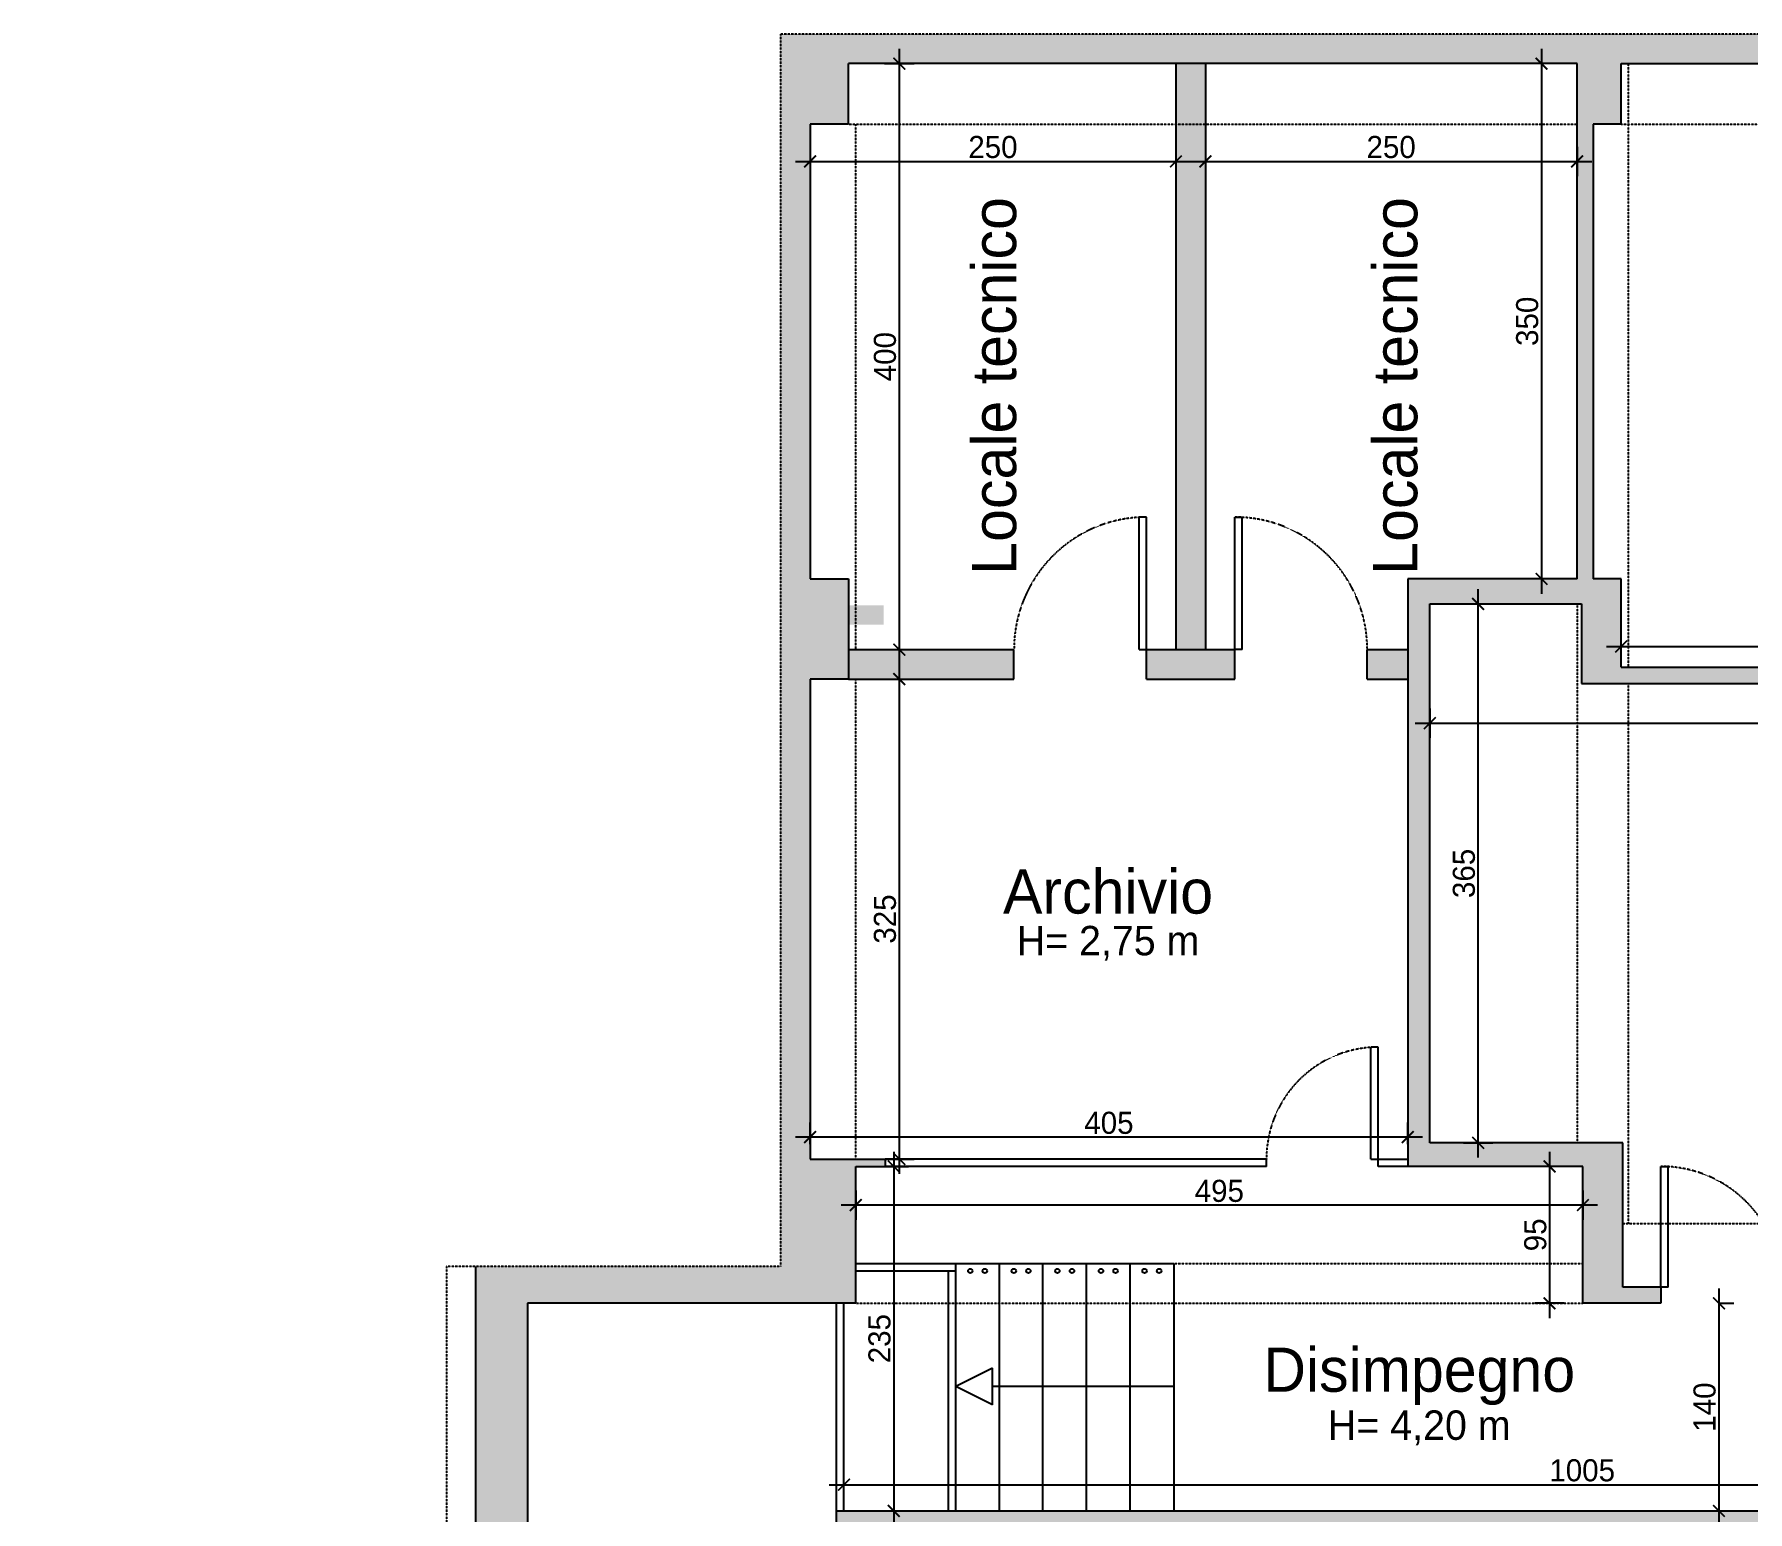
# Model space of a CAD drawing. Header units: millimetres. Extents: x 515 to 43442, y -1882 to 9936.
# Drawn here: x 515 to 1679, y 3674 to 4677 of the extents above; entities that cross this region are included whole.
import ezdxf

# ---------------------------------------------------------------- set-up
doc = ezdxf.new("R2010")
doc.units = ezdxf.units.MM
doc.linetypes.add('35', pattern=[1.5, 0.5, -0.25, 0.5, -0.25])
doc.layers.get('Defpoints').update_dxf_attribs({"color": 31})
doc.layers.add('CAMP sez', color=9, linetype='Continuous', lineweight=15, true_color=0xbdbdbd)
for name, color, linetype in [('INF', 8, 'Continuous'), ('Q_100_ESECUTIVO', 3, 'Continuous'), ('SEZ', 170, 'Continuous'), ('Testi', 7, 'Continuous'), ('VOLTE', 8, 'Continuous')]:
    doc.layers.add(name, color=color, linetype=linetype)
doc.styles.add('T_ESE_q100', font='bahnschrift.ttf', dxfattribs={"height": 15})
doc.dimstyles.new('Quote al 100 arrotondate', dxfattribs={"dimscale": 0, "dimtxt": 15, "dimasz": 8, "dimexe": 10, "dimexo": 10, "dimgap": 2, "dimtad": 1, "dimdec": 0, "dimrnd": 5, "dimzin": 0, "dimdsep": 46, "dimtxsty": 'T_ESE_q100', "dimblk": 'ARCHTICK', "dimcen": 0.09, "dimdle": 10, "dimadec": 0, "dimazin": 0, "dimtfac": 1, "dimtdec": 0, "dimtofl": 0, "dimtmove": 2, "dimatfit": 3, "dimldrblk": 'ARCHTICK', "dimfxl": 10, "dimfxlon": 1, "dimtolj": 1, "dimtzin": 0, "dimlwd": -1, "dimlwe": -1, "dimarcsym": 0})

# ---------------------------------------------------------------- blocks, each defined once
blk = doc.blocks.new('_ArchTick')
at = {"color": 0, "linetype": 'ByBlock', "const_width": 0.15}
blk.add_lwpolyline([(-0.5, -0.5), (0.5, 0.5)], dxfattribs=at)
blk = doc.blocks.new('*D28')
at = {"layer": 'Defpoints', "color": 0, "transparency": 16777216}
for p in [(1041.9, 3928.3), (1041.9, 3913.4), (1447.9, 3913.4)]:
    blk.add_point(p, dxfattribs=at)
at = {"layer": 'Q_100_ESECUTIVO', "color": 0, "transparency": 16777216}
for p, q in [((1041.9, 3923.4), (1041.9, 3938.3)), ((1447.9, 3923.4), (1447.9, 3938.3)), ((1457.9, 3928.3), (1031.9, 3928.3))]:
    blk.add_line(p, q, dxfattribs=at)
at = {"layer": 'Q_100_ESECUTIVO', "color": 0, "transparency": 16777216, "xscale": 8, "yscale": 8, "zscale": 8, "rotation": 180}
blk.add_blockref('_ArchTick', (1041.9, 3928.3), dxfattribs=at)
at = {"layer": 'Q_100_ESECUTIVO', "color": 0, "transparency": 16777216, "xscale": 8, "yscale": 8, "zscale": 8}
blk.add_blockref('_ArchTick', (1447.9, 3928.3), dxfattribs=at)
at = {"layer": 'Q_100_ESECUTIVO', "color": 0, "transparency": 16777216, "insert": (1244.9, 3937.9), "char_height": 15, "attachment_point": 5, "style": 'T_ESE_q100'}
blk.add_mtext('\\A1;405', dxfattribs=at)
blk = doc.blocks.new('*D19')
at = {"layer": 'Defpoints', "color": 0, "transparency": 16777216}
for p in [(1562.9, 4657.4), (1538.8, 4307.4), (1562.9, 4307.4)]:
    blk.add_point(p, dxfattribs=at)
at = {"layer": 'Q_100_ESECUTIVO', "color": 0, "transparency": 16777216}
for p, q in [((1548.8, 4657.4), (1528.8, 4657.4)), ((1538.8, 4667.4), (1538.8, 4297.4)), ((1548.8, 4307.4), (1528.8, 4307.4))]:
    blk.add_line(p, q, dxfattribs=at)
at = {"layer": 'Q_100_ESECUTIVO', "color": 0, "transparency": 16777216, "xscale": 8, "yscale": 8, "zscale": 8}
for p, rotation in [((1538.8, 4657.4), 90), ((1538.8, 4307.4), 270)]:
    blk.add_blockref('_ArchTick', p, dxfattribs=dict(at, rotation=rotation))
at = {"layer": 'Q_100_ESECUTIVO', "color": 0, "transparency": 16777216, "insert": (1529.1, 4482.4), "char_height": 15, "attachment_point": 5, "rotation": 90, "style": 'T_ESE_q100'}
blk.add_mtext('\\A1;350', dxfattribs=at)
blk = doc.blocks.new('*D29')
at = {"layer": 'Defpoints', "color": 0, "transparency": 16777216}
for p in [(1462.9, 4290.4), (2089.9, 4236.4), (2089.9, 4209.5)]:
    blk.add_point(p, dxfattribs=at)
at = {"layer": 'Q_100_ESECUTIVO', "color": 0, "transparency": 16777216}
for p, q in [((1462.9, 4219.5), (1462.9, 4199.5)), ((2089.9, 4219.5), (2089.9, 4199.5)), ((1452.9, 4209.5), (2099.9, 4209.5))]:
    blk.add_line(p, q, dxfattribs=at)
at = {"layer": 'Q_100_ESECUTIVO', "color": 0, "transparency": 16777216, "xscale": 8, "yscale": 8, "zscale": 8, "rotation": 180}
blk.add_blockref('_ArchTick', (1462.9, 4209.5), dxfattribs=at)
at = {"layer": 'Q_100_ESECUTIVO', "color": 0, "transparency": 16777216, "xscale": 8, "yscale": 8, "zscale": 8}
blk.add_blockref('_ArchTick', (2089.9, 4209.5), dxfattribs=at)
at = {"layer": 'Q_100_ESECUTIVO', "color": 0, "transparency": 16777216, "insert": (1776.4, 4219.1), "char_height": 15, "attachment_point": 5, "style": 'T_ESE_q100'}
blk.add_mtext('\\A1;625', dxfattribs=at)
blk = doc.blocks.new('*D30')
at = {"layer": 'Defpoints', "color": 0, "transparency": 16777216}
for p in [(1462.9, 4290.4), (1495.7, 4290.4), (1462.9, 3924.4)]:
    blk.add_point(p, dxfattribs=at)
at = {"layer": 'Q_100_ESECUTIVO', "color": 0, "transparency": 16777216}
for p, q in [((1495.7, 3914.4), (1495.7, 4300.4)), ((1485.7, 4290.4), (1505.7, 4290.4)), ((1485.7, 3924.4), (1505.7, 3924.4))]:
    blk.add_line(p, q, dxfattribs=at)
at = {"layer": 'Q_100_ESECUTIVO', "color": 0, "transparency": 16777216, "xscale": 8, "yscale": 8, "zscale": 8}
for p, rotation in [((1495.7, 4290.4), 90), ((1495.7, 3924.4), 270)]:
    blk.add_blockref('_ArchTick', p, dxfattribs=dict(at, rotation=rotation))
at = {"layer": 'Q_100_ESECUTIVO', "color": 0, "transparency": 16777216, "insert": (1486.1, 4107.4), "char_height": 15, "attachment_point": 5, "rotation": 90, "style": 'T_ESE_q100'}
blk.add_mtext('\\A1;365', dxfattribs=at)
blk = doc.blocks.new('*D31')
at = {"layer": 'Defpoints', "color": 0, "transparency": 16777216}
for p in [(1072.9, 3908.4), (1072.9, 3674.4), (1098.7, 3674.4)]:
    blk.add_point(p, dxfattribs=at)
at = {"layer": 'Q_100_ESECUTIVO', "color": 0, "transparency": 16777216}
for p, q in [((1098.7, 3918.4), (1098.7, 3664.4)), ((1088.7, 3908.4), (1108.7, 3908.4)), ((1088.7, 3674.4), (1108.7, 3674.4))]:
    blk.add_line(p, q, dxfattribs=at)
at = {"layer": 'Q_100_ESECUTIVO', "color": 0, "transparency": 16777216, "xscale": 8, "yscale": 8, "zscale": 8}
for p, rotation in [((1098.7, 3908.4), 90), ((1098.7, 3674.4), 270)]:
    blk.add_blockref('_ArchTick', p, dxfattribs=dict(at, rotation=rotation))
at = {"layer": 'Q_100_ESECUTIVO', "color": 0, "transparency": 16777216, "insert": (1089.1, 3791.4), "char_height": 15, "attachment_point": 5, "rotation": 90, "style": 'T_ESE_q100'}
blk.add_mtext('\\A1;235', dxfattribs=at)
blk = doc.blocks.new('*D32')
at = {"layer": 'Defpoints', "color": 0, "transparency": 16777216}
for p in [(1072.9, 3908.4), (1566.9, 3908.4), (1072.9, 3882.1)]:
    blk.add_point(p, dxfattribs=at)
at = {"layer": 'Q_100_ESECUTIVO', "color": 0, "transparency": 16777216}
for p, q in [((1072.9, 3892.1), (1072.9, 3872.1)), ((1566.9, 3892.1), (1566.9, 3872.1)), ((1576.9, 3882.1), (1062.9, 3882.1))]:
    blk.add_line(p, q, dxfattribs=at)
at = {"layer": 'Q_100_ESECUTIVO', "color": 0, "transparency": 16777216, "xscale": 8, "yscale": 8, "zscale": 8, "rotation": 180}
blk.add_blockref('_ArchTick', (1072.9, 3882.1), dxfattribs=at)
at = {"layer": 'Q_100_ESECUTIVO', "color": 0, "transparency": 16777216, "xscale": 8, "yscale": 8, "zscale": 8}
blk.add_blockref('_ArchTick', (1566.9, 3882.1), dxfattribs=at)
at = {"layer": 'Q_100_ESECUTIVO', "color": 0, "transparency": 16777216, "insert": (1319.9, 3891.7), "char_height": 15, "attachment_point": 5, "style": 'T_ESE_q100'}
blk.add_mtext('\\A1;495', dxfattribs=at)
blk = doc.blocks.new('*D33')
at = {"layer": 'Defpoints', "color": 0, "transparency": 16777216}
for p in [(1566.9, 3908.4), (1544.2, 3815.4), (1566.9, 3815.4)]:
    blk.add_point(p, dxfattribs=at)
at = {"layer": 'Q_100_ESECUTIVO', "color": 0, "transparency": 16777216}
for p, q in [((1544.2, 3918.4), (1544.2, 3805.4)), ((1554.2, 3908.4), (1534.2, 3908.4)), ((1554.2, 3815.4), (1534.2, 3815.4))]:
    blk.add_line(p, q, dxfattribs=at)
at = {"layer": 'Q_100_ESECUTIVO', "color": 0, "transparency": 16777216, "xscale": 8, "yscale": 8, "zscale": 8}
for p, rotation in [((1544.2, 3908.4), 90), ((1544.2, 3815.4), 270)]:
    blk.add_blockref('_ArchTick', p, dxfattribs=dict(at, rotation=rotation))
at = {"layer": 'Q_100_ESECUTIVO', "color": 0, "transparency": 16777216, "insert": (1534.6, 3861.9), "char_height": 15, "attachment_point": 5, "rotation": 90, "style": 'T_ESE_q100'}
blk.add_mtext('\\A1;95', dxfattribs=at)
blk = doc.blocks.new('*D20')
at = {"layer": 'Defpoints', "color": 0, "transparency": 16777216}
for p in [(1659.3, 3815.4), (1619.9, 3674.4), (1659.3, 3674.4)]:
    blk.add_point(p, dxfattribs=at)
at = {"layer": 'Q_100_ESECUTIVO', "color": 0, "transparency": 16777216}
for p, q in [((1659.3, 3825.4), (1659.3, 3664.4)), ((1659.3, 3815.4), (1669.3, 3815.4)), ((1649.3, 3674.4), (1669.3, 3674.4))]:
    blk.add_line(p, q, dxfattribs=at)
at = {"layer": 'Q_100_ESECUTIVO', "color": 0, "transparency": 16777216, "xscale": 8, "yscale": 8, "zscale": 8}
for p, rotation in [((1659.3, 3815.4), 90), ((1659.3, 3674.4), 270)]:
    blk.add_blockref('_ArchTick', p, dxfattribs=dict(at, rotation=rotation))
at = {"layer": 'Q_100_ESECUTIVO', "color": 0, "transparency": 16777216, "insert": (1649.6, 3744.9), "char_height": 15, "attachment_point": 5, "rotation": 90, "style": 'T_ESE_q100'}
blk.add_mtext('\\A1;140', dxfattribs=at)
blk = doc.blocks.new('*D34')
at = {"layer": 'Defpoints', "color": 0, "transparency": 16777216}
for p in [(2067.9, 3692.2), (1064.9, 3674.4), (2067.9, 3674.4)]:
    blk.add_point(p, dxfattribs=at)
at = {"layer": 'Q_100_ESECUTIVO', "color": 0, "transparency": 16777216}
for p, q in [((1064.9, 3684.4), (1064.9, 3702.2)), ((2067.9, 3684.4), (2067.9, 3702.2)), ((1054.9, 3692.2), (2077.9, 3692.2))]:
    blk.add_line(p, q, dxfattribs=at)
at = {"layer": 'Q_100_ESECUTIVO', "color": 0, "transparency": 16777216, "xscale": 8, "yscale": 8, "zscale": 8, "rotation": 180}
blk.add_blockref('_ArchTick', (1064.9, 3692.2), dxfattribs=at)
at = {"layer": 'Q_100_ESECUTIVO', "color": 0, "transparency": 16777216, "xscale": 8, "yscale": 8, "zscale": 8}
blk.add_blockref('_ArchTick', (2067.9, 3692.2), dxfattribs=at)
at = {"layer": 'Q_100_ESECUTIVO', "color": 0, "transparency": 16777216, "insert": (1566.4, 3701.9), "char_height": 15, "attachment_point": 5, "style": 'T_ESE_q100'}
blk.add_mtext('\\A1;1005', dxfattribs=at)
blk = doc.blocks.new('*D92')
at = {"layer": 'Defpoints', "color": 0, "transparency": 16777216}
for p in [(2089.9, 4261.5), (1592.9, 4247.4), (2089.9, 4247.4)]:
    blk.add_point(p, dxfattribs=at)
at = {"layer": 'Q_100_ESECUTIVO', "color": 0, "transparency": 16777216}
for p, q in [((1582.9, 4261.5), (2099.9, 4261.5)), ((1592.9, 4257.4), (1592.9, 4271.5)), ((2089.9, 4257.4), (2089.9, 4271.5))]:
    blk.add_line(p, q, dxfattribs=at)
at = {"layer": 'Q_100_ESECUTIVO', "color": 0, "transparency": 16777216, "xscale": 8, "yscale": 8, "zscale": 8, "rotation": 180}
blk.add_blockref('_ArchTick', (1592.9, 4261.5), dxfattribs=at)
at = {"layer": 'Q_100_ESECUTIVO', "color": 0, "transparency": 16777216, "xscale": 8, "yscale": 8, "zscale": 8}
blk.add_blockref('_ArchTick', (2089.9, 4261.5), dxfattribs=at)
at = {"layer": 'Q_100_ESECUTIVO', "color": 0, "transparency": 16777216, "insert": (1841.4, 4271.2), "char_height": 15, "attachment_point": 5, "style": 'T_ESE_q100'}
blk.add_mtext('\\A1;495', dxfattribs=at)
blk = doc.blocks.new('*D94')
at = {"layer": 'Defpoints', "color": 0, "transparency": 16777216}
for p in [(1041.9, 4616.4), (1290.4, 4616.4), (1290.4, 4591)]:
    blk.add_point(p, dxfattribs=at)
at = {"layer": 'Q_100_ESECUTIVO', "color": 0, "transparency": 16777216}
for p, q in [((1041.9, 4601), (1041.9, 4581)), ((1290.4, 4601), (1290.4, 4581)), ((1031.9, 4591), (1300.4, 4591))]:
    blk.add_line(p, q, dxfattribs=at)
at = {"layer": 'Q_100_ESECUTIVO', "color": 0, "transparency": 16777216, "xscale": 8, "yscale": 8, "zscale": 8, "rotation": 180}
blk.add_blockref('_ArchTick', (1041.9, 4591), dxfattribs=at)
at = {"layer": 'Q_100_ESECUTIVO', "color": 0, "transparency": 16777216, "xscale": 8, "yscale": 8, "zscale": 8}
blk.add_blockref('_ArchTick', (1290.4, 4591), dxfattribs=at)
at = {"layer": 'Q_100_ESECUTIVO', "color": 0, "transparency": 16777216, "insert": (1166.1, 4600.7), "char_height": 15, "attachment_point": 5, "style": 'T_ESE_q100'}
blk.add_mtext('\\A1;250', dxfattribs=at)
blk = doc.blocks.new('*D95')
at = {"layer": 'Defpoints', "color": 0, "transparency": 16777216}
for p in [(1310.4, 4657.4), (1562.9, 4657.4), (1562.9, 4591)]:
    blk.add_point(p, dxfattribs=at)
at = {"layer": 'Q_100_ESECUTIVO', "color": 0, "transparency": 16777216}
for p, q in [((1310.4, 4601), (1310.4, 4581)), ((1562.9, 4601), (1562.9, 4581)), ((1300.4, 4591), (1572.9, 4591))]:
    blk.add_line(p, q, dxfattribs=at)
at = {"layer": 'Q_100_ESECUTIVO', "color": 0, "transparency": 16777216, "xscale": 8, "yscale": 8, "zscale": 8, "rotation": 180}
blk.add_blockref('_ArchTick', (1310.4, 4591), dxfattribs=at)
at = {"layer": 'Q_100_ESECUTIVO', "color": 0, "transparency": 16777216, "xscale": 8, "yscale": 8, "zscale": 8}
blk.add_blockref('_ArchTick', (1562.9, 4591), dxfattribs=at)
at = {"layer": 'Q_100_ESECUTIVO', "color": 0, "transparency": 16777216, "insert": (1436.6, 4600.7), "char_height": 15, "attachment_point": 5, "style": 'T_ESE_q100'}
blk.add_mtext('\\A1;250', dxfattribs=at)
blk = doc.blocks.new('*D96')
at = {"layer": 'Defpoints', "color": 0, "transparency": 16777216}
for p in [(1067.9, 4657.4), (1067.9, 4259.4), (1102.5, 4259.4)]:
    blk.add_point(p, dxfattribs=at)
at = {"layer": 'Q_100_ESECUTIVO', "color": 0, "transparency": 16777216}
for p, q in [((1092.5, 4657.4), (1112.5, 4657.4)), ((1102.5, 4667.4), (1102.5, 4249.4)), ((1092.5, 4259.4), (1112.5, 4259.4))]:
    blk.add_line(p, q, dxfattribs=at)
at = {"layer": 'Q_100_ESECUTIVO', "color": 0, "transparency": 16777216, "xscale": 8, "yscale": 8, "zscale": 8}
for p, rotation in [((1102.5, 4657.4), 90), ((1102.5, 4259.4), 270)]:
    blk.add_blockref('_ArchTick', p, dxfattribs=dict(at, rotation=rotation))
at = {"layer": 'Q_100_ESECUTIVO', "color": 0, "transparency": 16777216, "insert": (1092.8, 4458.4), "char_height": 15, "attachment_point": 5, "rotation": 90, "style": 'T_ESE_q100'}
blk.add_mtext('\\A1;400', dxfattribs=at)
blk = doc.blocks.new('*D97')
at = {"layer": 'Defpoints', "color": 0, "transparency": 16777216}
for p in [(1067.9, 4239.4), (1067.9, 3913.4), (1102.5, 3913.4)]:
    blk.add_point(p, dxfattribs=at)
at = {"layer": 'Q_100_ESECUTIVO', "color": 0, "transparency": 16777216}
for p, q in [((1102.5, 4249.4), (1102.5, 3903.4)), ((1092.5, 4239.4), (1112.5, 4239.4)), ((1092.5, 3913.4), (1112.5, 3913.4))]:
    blk.add_line(p, q, dxfattribs=at)
at = {"layer": 'Q_100_ESECUTIVO', "color": 0, "transparency": 16777216, "xscale": 8, "yscale": 8, "zscale": 8}
for p, rotation in [((1102.5, 4239.4), 90), ((1102.5, 3913.4), 270)]:
    blk.add_blockref('_ArchTick', p, dxfattribs=dict(at, rotation=rotation))
at = {"layer": 'Q_100_ESECUTIVO', "color": 0, "transparency": 16777216, "insert": (1092.8, 4076.4), "char_height": 15, "attachment_point": 5, "rotation": 90, "style": 'T_ESE_q100'}
blk.add_mtext('\\A1;325', dxfattribs=at)

msp = doc.modelspace()

# ---------------------------------------------------------------- hatches: boundary and pattern name
at = {"layer": 'CAMP sez'}
h = msp.add_hatch(color=256, dxfattribs=at)
h.dxf.hatch_style = 1
h.paths.add_polyline_path([(2958.9, 1722.4), (2938.9, 1722.4), (2938.9, 1592.8), (2715.6, 1441.1), (2726.9, 1424.5), (2958.9, 1582.2)], flags=17)
h.paths.add_polyline_path([(2694.6, 1402.6), (2683.3, 1419.3), (2288.9, 1220.7), (2288.9, 1198.4)], flags=17)
h.paths.add_polyline_path([(2288.9, 1271.4), (2174.9, 1271.4), (2174.9, 1244.4), (2179.9, 1244.4), (2179.9, 1225.4), (2174.9, 1225.4), (2174.9, 1198.4), (2288.9, 1198.4)], flags=17)
h.paths.add_polyline_path([(2288.9, 2843.4), (2174.9, 2843.4), (2174.9, 2816.4), (2179.9, 2816.4), (2179.9, 2797.4), (2174.9, 2797.4), (2174.9, 2770.4), (2288.9, 2770.4)], flags=17)
h.paths.add_polyline_path([(2288.9, 2319.4), (2174.9, 2319.4), (2174.9, 2292.4), (2179.9, 2292.4), (2179.9, 2273.4), (2174.9, 2273.4), (2174.9, 2246.4), (2288.9, 2246.4)], flags=17)
h.paths.add_polyline_path([(2288.9, 1795.4), (2174.9, 1795.4), (2174.9, 1768.4), (2179.9, 1768.4), (2179.9, 1749.4), (2174.9, 1749.4), (2174.9, 1722.4), (2288.9, 1722.4)], flags=17)
h.paths.add_polyline_path([(2958.9, 1895.9), (2938.9, 1895.9), (2938.9, 1742.4), (2288.9, 1742.4), (2288.9, 1722.4), (2958.9, 1722.4)], flags=17)
h.paths.add_polyline_path([(2958.9, 2419.9), (2938.9, 2419.9), (2938.9, 2145.9), (2958.9, 2145.9)], flags=17)
h.paths.add_polyline_path([(2958.9, 3851.4), (2938.9, 3851.4), (2938.9, 3607.9), (2958.9, 3607.9)], flags=17)
h.paths.add_polyline_path([(2958.9, 3357.9), (2938.9, 3357.9), (2938.9, 3193.9), (2958.9, 3193.9)], flags=17)
h.paths.add_polyline_path([(2958.9, 2943.9), (2938.9, 2943.9), (2938.9, 2669.9), (2958.9, 2669.9)], flags=17)
h.paths.add_polyline_path([(1678.9, 3674.4), (1059.9, 3674.4), (1059.9, 3663.4), (1510.9, 3663.4), (1510.9, 3463.4), (1420.9, 3463.4), (1420.9, 3460.4), (1505.9, 3460.4), (1505.9, 3454.4), (1420.9, 3454.4), (1420.9, 3451.4), (1510.9, 3451.4), (1510.9, 3309.4), (1420.9, 3309.4), (1420.9, 3304.9), (1510.9, 3304.9), (1510.9, 3298.9), (1420.9, 3298.9), (1420.9, 3294.4), (1520.9, 3294.4), (1520.9, 3357.4), (1613.9, 3357.4), (1613.9, 3367.4), (1520.9, 3367.4), (1520.9, 3515.4), (1523.9, 3515.4), (1523.9, 3526.4), (1520.9, 3526.4), (1520.9, 3663.4), (1667.9, 3663.4), (1667.9, 3526.4), (1598.9, 3526.4), (1598.9, 3515.4), (1667.9, 3515.4), (1667.9, 3506.4), (1673.9, 3506.4), (1673.9, 3511.4), (1678.9, 3511.4)], flags=17)
h.paths.add_polyline_path([(1330.9, 3463.4), (1305.9, 3463.4), (1305.9, 3663.4), (1290.9, 3663.4), (1290.9, 3294.4), (1330.9, 3294.4), (1330.9, 3309.4), (1305.9, 3309.4), (1305.9, 3451.4), (1330.9, 3451.4)], flags=16)
h.paths.add_polyline_path([(1310.4, 4657.4), (1290.4, 4657.4), (1290.4, 4259.4), (1310.4, 4259.4)], flags=17)
h.paths.add_polyline_path([(1330.4, 4259.4), (1270.4, 4259.4), (1270.4, 4239.4), (1330.4, 4239.4)], flags=17)
h.paths.add_polyline_path([(1180.4, 4259.4), (1067.9, 4259.4), (1067.9, 4239.4), (1180.4, 4239.4)], flags=17)
h.paths.add_polyline_path([(1447.9, 4259.4), (1420.4, 4259.4), (1420.4, 4239.4), (1447.9, 4239.4)], flags=17)
h.paths.add_polyline_path([(849.9, 682.4), (514.9, 682.4), (514.9, 647.4), (814.9, 647.4), (814.9, 489.5), (849.9, 489.5), (849.9, 557.4), (852.9, 557.4), (852.9, 567.4), (849.9, 567.4)])
h.paths.add_polyline_path([(2288.9, 3367.4), (2174.9, 3367.4), (2174.9, 3340.4), (2179.9, 3340.4), (2179.9, 3321.4), (2174.9, 3321.4), (2174.9, 3294.4), (2288.9, 3294.4)], flags=17)
h.paths.add_polyline_path([(1707.9, 3669.4), (1702.9, 3669.4), (1702.9, 3674.4), (1678.9, 3674.4), (1678.9, 3660.4), (1707.9, 3660.4)], flags=17)
h.paths.add_polyline_path([(5530.2, 3374.5), (5498.8, 3353.2), (5516.8, 3326.7), (5548.2, 3348.1)], flags=17)
h.paths.add_polyline_path([(5295.1, 3176.1), (5277.1, 3202.5), (5216.7, 3161.5), (5234.7, 3135)], flags=17)
h.paths.add_polyline_path([(4753.9, 2839.4), (4690.9, 2839.4), (4690.9, 2759.4), (4756.2, 2803.8)], flags=17)
h.paths.add_polyline_path([(4230.9, 2839.4), (4167.9, 2839.4), (4167.9, 2767.4), (4230.9, 2767.4)], flags=17)
h.paths.add_polyline_path([(4204.5, 2469.9), (4172.2, 2448), (4191.3, 2419.8), (4223.6, 2441.8)], flags=17)
h.paths.add_polyline_path([(3701.3, 2086.8), (3682.2, 2114.9), (3649.9, 2093), (3669, 2064.9)], flags=17)
h.paths.add_polyline_path([(3186.9, 1793.4), (3123.9, 1793.4), (3123.9, 1694.4), (3186.9, 1732.4)], flags=17)
h.paths.add_polyline_path([(2726.9, 1424.5), (2707.8, 1452.7), (2675.5, 1430.7), (2694.6, 1402.6)], flags=17)
h.paths.add_polyline_path([(1701.9, 1209.4), (1678.9, 1209.4), (1678.9, 1198.4), (1701.9, 1198.4)], flags=17)
h.paths.add_polyline_path([(1678.9, 1271.4), (1613.9, 1271.4), (1613.9, 1244.4), (1618.9, 1244.4), (1618.9, 1225.4), (1613.9, 1225.4), (1613.9, 1198.4), (1678.9, 1198.4), (1678.9, 1209.4)], flags=17)
h.paths.add_polyline_path([(1613.9, 1211.4), (1116.9, 1211.4), (1116.9, 1198.4), (1613.9, 1198.4)], flags=17)
h.paths.add_polyline_path([(1116.9, 1225.4), (1111.9, 1225.4), (1111.9, 1244.4), (1116.9, 1244.4), (1116.9, 1271.4), (1059.9, 1271.4), (1059.9, 1198.4), (1116.9, 1198.4)], flags=17)
h.paths.add_polyline_path([(1111.9, 1768.4), (1116.9, 1768.4), (1116.9, 1795.4), (1059.9, 1795.4), (1059.9, 1722.4), (1116.9, 1722.4), (1116.9, 1749.4), (1111.9, 1749.4)], flags=17)
h.paths.add_polyline_path([(1678.9, 1795.4), (1613.9, 1795.4), (1613.9, 1768.4), (1618.9, 1768.4), (1618.9, 1749.4), (1613.9, 1749.4), (1613.9, 1722.4), (1678.9, 1722.4)], flags=17)
edge = h.paths.add_edge_path(flags=17)
edge.add_arc((1678.9, 2282.9), 218, 270, 282.4589, ccw=False)
edge.add_line((1678.9, 2064.9), (1678.9, 2047.9))
edge.add_arc((1678.9, 2282.9), 235, 270, 282.4589)
edge.add_line((1729.6, 2053.4), (1725.9, 2070))
edge = h.paths.add_edge_path(flags=17)
edge.add_line((1678.9, 2321.4), (1594.7, 2321.4))
edge.add_arc((1678.9, 2282.9), 92.5, 155.4041, 204.5959)
edge.add_line((1594.7, 2244.4), (1678.9, 2244.4))
edge.add_line((1678.9, 2244.4), (1678.9, 2321.4))
h.paths.add_polyline_path([(1111.9, 2292.4), (1116.9, 2292.4), (1116.9, 2319.4), (1059.9, 2319.4), (1059.9, 2246.4), (1116.9, 2246.4), (1116.9, 2273.4), (1111.9, 2273.4)], flags=17)
edge = h.paths.add_edge_path(flags=17)
edge.add_arc((1678.9, 2282.9), 235, 77.5411, 90)
edge.add_line((1678.9, 2517.9), (1678.9, 2500.9))
edge.add_arc((1678.9, 2282.9), 218, 77.5411, 90, ccw=False)
edge.add_line((1725.9, 2495.7), (1729.6, 2512.3))
h.paths.add_polyline_path([(1678.9, 2843.4), (1613.9, 2843.4), (1613.9, 2816.4), (1618.9, 2816.4), (1618.9, 2797.4), (1613.9, 2797.4), (1613.9, 2770.4), (1678.9, 2770.4)], flags=17)
h.paths.add_polyline_path([(1116.9, 2843.4), (1059.9, 2843.4), (1059.9, 2770.4), (1116.9, 2770.4), (1116.9, 2797.4), (1111.9, 2797.4), (1111.9, 2816.4), (1116.9, 2816.4)], flags=17)
h.paths.add_polyline_path([(1116.9, 3367.4), (1059.9, 3367.4), (1059.9, 3294.4), (1116.9, 3294.4), (1116.9, 3321.4), (1111.9, 3321.4), (1111.9, 3340.4), (1116.9, 3340.4)], flags=16)
h.paths.add_polyline_path([(1678.9, 3367.4), (1613.9, 3367.4), (1613.9, 3357.4), (1613.9, 3294.4), (1678.9, 3294.4)], flags=16)
h.paths.add_polyline_path([(1592.9, 4307.4), (1573.9, 4307.4), (1573.9, 4328.4), (1562.9, 4328.4), (1562.9, 4307.4), (1447.9, 4307.4), (1447.9, 3908.4), (1566.9, 3908.4), (1566.9, 3815.4), (1619.9, 3815.4), (1619.9, 3826.4), (1593.9, 3826.4), (1593.9, 3924.4), (1462.9, 3924.4), (1462.9, 4290.4), (1565.9, 4290.4), (1565.9, 4236.4), (1921.9, 4236.4), (1921.9, 4247.4), (1592.9, 4247.4)], flags=17)
h.paths.add_polyline_path([(3186.9, 2839.4), (3123.9, 2839.4), (3123.9, 2767.4), (3186.9, 2767.4)], flags=17)
h.paths.add_polyline_path([(1072.9, 1198.4), (1072.9, 1173.4), (1086.9, 1173.4), (1086.9, 1198.4)], flags=17)
h.paths.add_polyline_path([(1678.9, 3367.4), (1678.9, 3426.4), (1673.9, 3426.4), (1673.9, 3431.4), (1667.9, 3431.4), (1667.9, 3367.4)], flags=16)
h.paths.add_polyline_path([(1592.9, 4657.4), (2089.9, 4657.4), (2089.9, 4247.4), (2011.9, 4247.4), (2011.9, 4236.4), (2089.9, 4236.4), (2089.9, 3869.4), (2067.9, 3869.4), (2067.9, 3826.4), (1701.9, 3826.4), (1701.9, 3815.4), (2067.9, 3815.4), (2067.9, 3787.4), (2078.9, 3787.4), (2078.9, 3815.4), (2391.9, 3815.4), (2391.9, 3674.4), (2078.9, 3674.4), (2078.9, 3701.4), (2067.9, 3701.4), (2067.9, 3674.4), (1832.9, 3674.4), (1832.9, 3669.4), (1827.9, 3669.4), (1827.9, 3660.4), (2411.9, 3660.4), (2411.9, 3757.4), (2720.9, 3757.4), (2720.9, 3851.4), (3144.9, 3851.4), (3144.9, 3832.4), (3171.9, 3832.4), (3171.9, 3851.4), (4188.9, 3851.4), (4188.9, 3832.4), (4215.9, 3832.4), (4215.9, 3851.4), (5233.9, 3851.4), (5233.9, 3832.4), (5284.9, 3832.4), (5284.9, 3918.4), (5276.9, 3918.4), (5276.9, 4228.4), (5284.9, 4228.4), (5284.9, 4279.4), (5512.9, 4279.4), (5512.9, 4222.4), (5715.8, 3864.4), (5540.9, 3864.4), (5540.9, 3918.4), (5512.9, 3918.4), (5512.9, 3848.4), (5565.8, 3755.4), (5575.4, 3760.8), (5525.5, 3848.4), (5724.9, 3848.4), (5870.1, 3592.3), (5726.9, 3494.9), (5619, 3684.4), (5609.4, 3678.9), (5730.7, 3466.1), (6154.1, 3753.9), (6192, 3697.4), (6217, 3714.1), (6124.8, 3851.5), (6520.9, 4124.3), (6457.1, 3501.6), (6390.2, 3456), (6379.6, 3471.8), (1678.9, 277), (1678.9, 623.4), (1086.9, 623.4), (1086.9, 711.4), (1054.9, 711.4), (1054.9, 599.4), (1059.9, 599.4), (1059.9, 567.4), (1054.9, 567.4), (942.9, 567.4), (942.9, 557.4), (945.9, 557.4), (945.9, 489.5), (955.9, 489.5), (955.9, 563.4), (1054.9, 563.4), (1054.9, 517.4), (1117.9, 517.4), (1117.9, 597.4), (1615.9, 597.4), (1615.9, 549.4), (1653.9, 549.4), (1653.9, 299.4), (1516.6, 299.4), (1516.6, 260.4), (1653.9, 260.4), (1653.9, 212.4), (1516.6, 118.6), (1516.6, 76.2), (1685.9, 191.9), (1685.9, 239.4), (6374.3, 3425.9), (6384.8, 3410.1), (6490.2, 3481.7), (6556.8, 4185.5), (6083.4, 3859.3), (6138.8, 3776.8), (5894.2, 3610.6), (5542.9, 4230.3), (5542.9, 4309.4), (5246.9, 4309.4), (5246.9, 3881.4), (2680.9, 3881.4), (2680.9, 3777.4), (2411.9, 3777.4), (2411.9, 3835.4), (2109.9, 3835.4), (2109.9, 4677.4), (1021.9, 4677.4), (1021.9, 3840.4), (814.9, 3840.4), (814.9, 3294.4), (849.9, 3294.4), (849.9, 3815.4), (1072.9, 3815.4), (1072.9, 3908.4), (1092.9, 3908.4), (1092.9, 3913.4), (1041.9, 3913.4), (1041.9, 4239.4), (1067.9, 4239.4), (1067.9, 4276.4), (1091.9, 4276.4), (1091.9, 4289.4), (1067.9, 4289.4), (1067.9, 4307.4), (1041.9, 4307.4), (1041.9, 4616.4), (1067.9, 4616.4), (1067.9, 4657.4), (1562.9, 4657.4), (1562.9, 4328.4), (1573.9, 4328.4), (1573.9, 4616.4), (1592.9, 4616.4)])

# ---------------------------------------------------------------- linework, layer by layer
at = {"layer": 'INF'}
for p, q in [((1265.4, 4259.4), (1265.4, 4349.4)), ((1270.4, 4349.4), (1265.4, 4349.4)), ((1270.4, 4259.4), (1270.4, 4349.4)), ((1330.4, 4259.4), (1330.4, 4349.4)), ((1330.4, 4349.4), (1335.4, 4349.4)), ((1335.4, 4259.4), (1335.4, 4349.4)), ((1265.4, 4259.4), (1270.4, 4259.4)), ((1335.4, 4259.4), (1330.4, 4259.4)), ((1422.9, 3913.4), (1422.9, 3989.4)), ((1427.9, 3989.4), (1422.9, 3989.4)), ((1427.9, 3913.4), (1427.9, 3989.4)), ((1351.9, 3913.4), (1092.9, 3913.4)), ((1351.9, 3908.4), (1351.9, 3913.4)), ((1422.9, 3913.4), (1427.9, 3913.4)), ((1427.9, 3908.4), (1427.9, 3913.4)), ((1427.9, 3913.4), (1447.9, 3913.4)), ((1351.9, 3908.4), (1092.9, 3908.4)), ((1447.9, 3908.4), (1427.9, 3908.4)), ((1619.9, 3826.4), (1619.9, 3908.4)), ((1619.9, 3908.4), (1624.9, 3908.4)), ((1624.9, 3826.4), (1624.9, 3908.4)), ((1072.9, 3842.4), (1288.9, 3842.4)), ((1140.9, 3674.4), (1140.9, 3842.4)), ((1170.5, 3674.4), (1170.5, 3842.4)), ((1200.1, 3674.4), (1200.1, 3842.4)), ((1229.7, 3674.4), (1229.7, 3842.4)), ((1259.3, 3674.4), (1259.3, 3842.4)), ((1288.9, 3842.4), (1288.9, 3674.4)), ((1072.9, 3837.4), (1140.9, 3837.4)), ((1135.9, 3674.4), (1135.9, 3837.4)), ((1624.9, 3826.4), (1619.9, 3826.4)), ((1059.9, 3674.4), (1059.9, 3815.4)), ((1064.9, 3674.4), (1064.9, 3815.4)), ((1165.9, 3771.4), (1140.9, 3758.9)), ((1165.9, 3746.4), (1165.9, 3771.4)), ((1165.9, 3746.4), (1140.9, 3758.9)), ((1288.9, 3758.9), (1165.9, 3758.9))]:
    msp.add_line(p, q, dxfattribs=at)
at = {"layer": 'SEZ', "linetype": '35', "ltscale": 0.3}
for p, q in [((2109.9, 4677.4), (1021.9, 4677.4)), ((1021.9, 4677.4), (1021.9, 3840.4)), ((1021.9, 3840.4), (814.9, 3840.4))]:
    msp.add_line(p, q, dxfattribs=at)
at = {"layer": 'SEZ'}
for p, q in [((1562.9, 4657.4), (1067.9, 4657.4)), ((1067.9, 4616.4), (1067.9, 4657.4)), ((1290.4, 4657.4), (1290.4, 4259.4)), ((1310.4, 4657.4), (1310.4, 4259.4)), ((1562.9, 4307.4), (1562.9, 4657.4)), ((1592.9, 4657.4), (2089.9, 4657.4)), ((1592.9, 4616.4), (1592.9, 4657.4)), ((1067.9, 4616.4), (1041.9, 4616.4)), ((1041.9, 4616.4), (1041.9, 4307.4)), ((1592.9, 4616.4), (1573.9, 4616.4)), ((1573.9, 4616.4), (1573.9, 4307.4)), ((1041.9, 4307.4), (1067.9, 4307.4)), ((1067.9, 4307.4), (1067.9, 4239.4)), ((1562.9, 4307.4), (1447.9, 4307.4)), ((1447.9, 4307.4), (1447.9, 3908.4)), ((1592.9, 4307.4), (1573.9, 4307.4)), ((1592.9, 4247.4), (1592.9, 4307.4)), ((1462.9, 3924.4), (1462.9, 4290.4)), ((1462.9, 4290.4), (1565.9, 4290.4)), ((1565.9, 4290.4), (1565.9, 4236.4)), ((1067.9, 4259.4), (1180.4, 4259.4)), ((1180.4, 4239.4), (1180.4, 4259.4)), ((1270.4, 4259.4), (1330.4, 4259.4)), ((1270.4, 4239.4), (1270.4, 4259.4)), ((1330.4, 4239.4), (1330.4, 4259.4)), ((1420.4, 4259.4), (1447.9, 4259.4)), ((1420.4, 4239.4), (1420.4, 4259.4)), ((1067.9, 4239.4), (1041.9, 4239.4)), ((1041.9, 4239.4), (1041.9, 3913.4)), ((1067.9, 4239.4), (1180.4, 4239.4)), ((1270.4, 4239.4), (1330.4, 4239.4)), ((1420.4, 4239.4), (1447.9, 4239.4)), ((1592.9, 4247.4), (1921.9, 4247.4)), ((1565.9, 4236.4), (1921.9, 4236.4)), ((1593.9, 3924.4), (1462.9, 3924.4)), ((1593.9, 3826.4), (1593.9, 3924.4)), ((1041.9, 3913.4), (1092.9, 3913.4)), ((1092.9, 3913.4), (1092.9, 3908.4)), ((1072.9, 3908.4), (1092.9, 3908.4)), ((1072.9, 3815.4), (1072.9, 3908.4)), ((1566.9, 3908.4), (1447.9, 3908.4)), ((1566.9, 3815.4), (1566.9, 3908.4)), ((814.9, 3294.4), (814.9, 3840.4)), ((1619.9, 3826.4), (1593.9, 3826.4)), ((1619.9, 3826.4), (1619.9, 3815.4)), ((1072.9, 3815.4), (849.9, 3815.4)), ((849.9, 3815.4), (849.9, 3294.4)), ((1619.9, 3815.4), (1566.9, 3815.4)), ((1059.9, 3674.4), (1702.9, 3674.4)), ((1059.9, 3663.4), (1059.9, 3674.4))]:
    msp.add_line(p, q, dxfattribs=at)
for centre in [(1150.7, 3837.4), (1160.6, 3837.4), (1180.3, 3837.4), (1190.2, 3837.4), (1209.9, 3837.4), (1219.8, 3837.4), (1239.5, 3837.4), (1249.4, 3837.4), (1269.1, 3837.4), (1279, 3837.4)]:
    msp.add_circle(centre, 1.5, dxfattribs=at)
at = {"layer": 'VOLTE', "linetype": '35', "ltscale": 0.3}
for p, q in [((1597.9, 4247.4), (1597.9, 4657.4)), ((1067.9, 4616.4), (1562.9, 4616.4)), ((1072.9, 4259.4), (1072.9, 4616.4)), ((1592.9, 4616.4), (2089.9, 4616.4)), ((1562.9, 4290.4), (1562.9, 3924.4)), ((1072.9, 3913.4), (1072.9, 4239.4)), ((1597.9, 3869.4), (1597.9, 4236.4)), ((1836.9, 3869.4), (1593.9, 3869.4)), ((1288.9, 3842.4), (1566.9, 3842.4)), ((794.9, 3840.4), (794.9, 1198.4)), ((814.9, 3840.4), (794.9, 3840.4)), ((1072.9, 3815.4), (1566.9, 3815.4))]:
    msp.add_line(p, q, dxfattribs=at)
for centre, radius, start, end in [((1270.4, 4259.4), 90, 90, 180), ((1330.4, 4259.4), 90, 0, 90), ((1427.9, 3913.4), 76, 90, 180), ((1619.9, 3826.4), 82, 0, 90)]:
    msp.add_arc(centre, radius, start, end, dxfattribs=at)

# ---------------------------------------------------------------- texts
at = {"layer": 'Testi', "char_height": 30, "attachment_point": 5, "rotation": 90, "style": 'T_ESE_q100'}
for insert in [(1167.1, 4438.5), (1439.6, 4438.5)]:
    msp.add_mtext('Locale tecnico', dxfattribs=dict(at, insert=insert))
at = {"layer": 'Testi', "attachment_point": 5, "style": 'T_ESE_q100'}
for s, insert, char_height in [('Archivio', (1244.3, 4094.9), 30), ('H= 2,75 m', (1244.3, 4059.9), 20), ('Disimpegno', (1455.7, 3765.8), 30), ('H= 4,20 m', (1455.7, 3730.8), 20)]:
    msp.add_mtext(s, dxfattribs=dict(at, insert=insert, char_height=char_height))

# ---------------------------------------------------------------- dimensions: what is measured, and where the dimension line sits
at = {"layer": 'Q_100_ESECUTIVO', "transparency": 33554687}
for base, p1, p2, picture, middle in [((1102.5, 4259.4), (1067.9, 4657.4), (1067.9, 4259.4), '*D96', (1092.8, 4458.4)), ((1538.8, 4307.4), (1562.9, 4657.4), (1562.9, 4307.4), '*D19', (1529.1, 4482.4)), ((1495.7, 4290.4), (1462.9, 3924.4), (1462.9, 4290.4), '*D30', (1486.1, 4107.4)), ((1102.5, 3913.4), (1067.9, 4239.4), (1067.9, 3913.4), '*D97', (1092.8, 4076.4)), ((1098.7, 3674.4), (1072.9, 3908.4), (1072.9, 3674.4), '*D31', (1089.1, 3791.4)), ((1544.2, 3815.4), (1566.9, 3908.4), (1566.9, 3815.4), '*D33', (1534.6, 3861.9)), ((1659.3, 3674.4), (1659.3, 3815.4), (1619.9, 3674.4), '*D20', (1649.6, 3744.9))]:
    dim = msp.add_linear_dim(base=base, p1=p1, p2=p2, angle=90, dimstyle='Quote al 100 arrotondate', override={"dimscale": 1}, dxfattribs=at)
    dim.commit()
    dim.dimension.update_dxf_attribs({"geometry": picture, "text_midpoint": middle})
for base, p1, p2, picture, middle in [((1562.8531113, 4591.0308484), (1310.3531113, 4657.355318), (1562.8531113, 4657.355318), '*D95', (1436.6031113, 4600.7010685)), ((1290.3531113, 4591.0308484), (1041.8531113, 4616.355318), (1290.3531113, 4616.355318), '*D94', (1166.1031113, 4600.7010685)), ((2089.9, 4209.5), (1462.9, 4290.4), (2089.9, 4236.4), '*D29', (1776.4, 4219.1)), ((2089.9, 4261.5), (1592.9, 4247.4), (2089.9, 4247.4), '*D92', (1841.4, 4271.2)), ((1041.9, 3928.3), (1447.9, 3913.4), (1041.9, 3913.4), '*D28', (1244.9, 3937.9)), ((1072.9, 3882.1), (1566.9, 3908.4), (1072.9, 3908.4), '*D32', (1319.9, 3891.7)), ((2067.9, 3692.2), (1064.9, 3674.4), (2067.9, 3674.4), '*D34', (1566.4, 3701.9))]:
    dim = msp.add_linear_dim(base=base, p1=p1, p2=p2, dimstyle='Quote al 100 arrotondate', override={"dimscale": 1}, dxfattribs=at)
    dim.commit()
    dim.dimension.update_dxf_attribs({"geometry": picture, "text_midpoint": middle})

doc.saveas('drawing.dxf')
